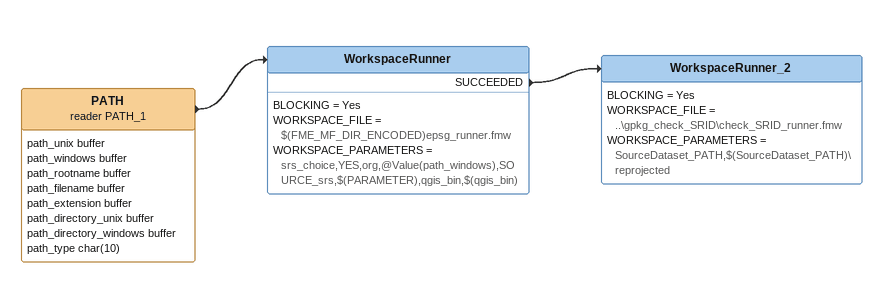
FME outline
PATH (reader PATH_1)
    attributes: path_unix buffer, path_windows buffer, path_rootname buffer, path_filename buffer, path_extension buffer, path_directory_unix buffer, path_directory_windows buffer, path_type char(10)
    -> WorkspaceRunner
WorkspaceRunner
    BLOCKING = Yes
    WORKSPACE_FILE = $(FME_MF_DIR_ENCODED)epsg_runner.fmw
    WORKSPACE_PARAMETERS = srs_choice,YES,org,@Value(path_windows),SOURCE_srs,$(PARAMETER),qgis_bin,$(qgis_bin)
    SUCCEEDED -> WorkspaceRunner_2
WorkspaceRunner_2
    BLOCKING = Yes
    WORKSPACE_FILE = ..\gpkg_check_SRID\check_SRID_runner.fmw
    WORKSPACE_PARAMETERS = SourceDataset_PATH,$(SourceDataset_PATH)\reprojected
